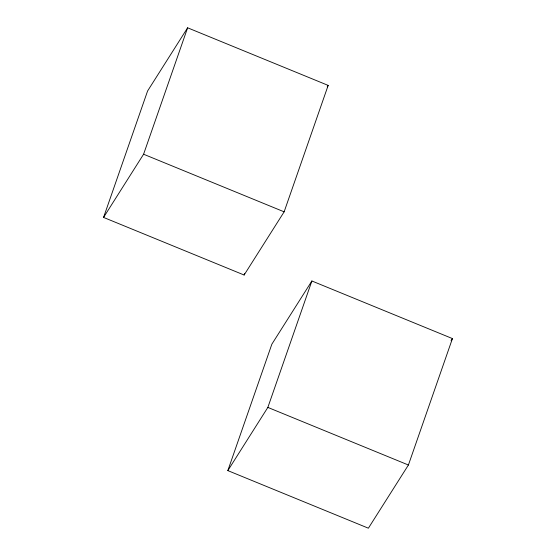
<?xml version="1.0" encoding="UTF-8"?>
<svg xmlns="http://www.w3.org/2000/svg" width="556" height="556" viewBox="0 0 556 556"><rect width="100%" height="100%" fill="white"/><g stroke="black" fill="none" stroke-linecap="round" stroke-linejoin="round"><path stroke-width="0.83" d="M103.562 217.424L147.59 90.989L187.615 27.8L328.165 85.395L284.137 211.829L244.119 275.018L103.562 217.424L143.587 154.227L187.615 27.8M244.119 275.018L244.689 273.392M227.835 470.605L271.863 344.171L311.881 280.982L452.438 338.576L408.41 465.011L368.385 528.2L227.835 470.605L267.853 407.409L311.881 280.982M327.248 86.847L328.165 85.395M451.055 340.758L452.438 338.576M143.587 154.227L284.137 211.829M267.853 407.409L408.41 465.011"/></g></svg>
